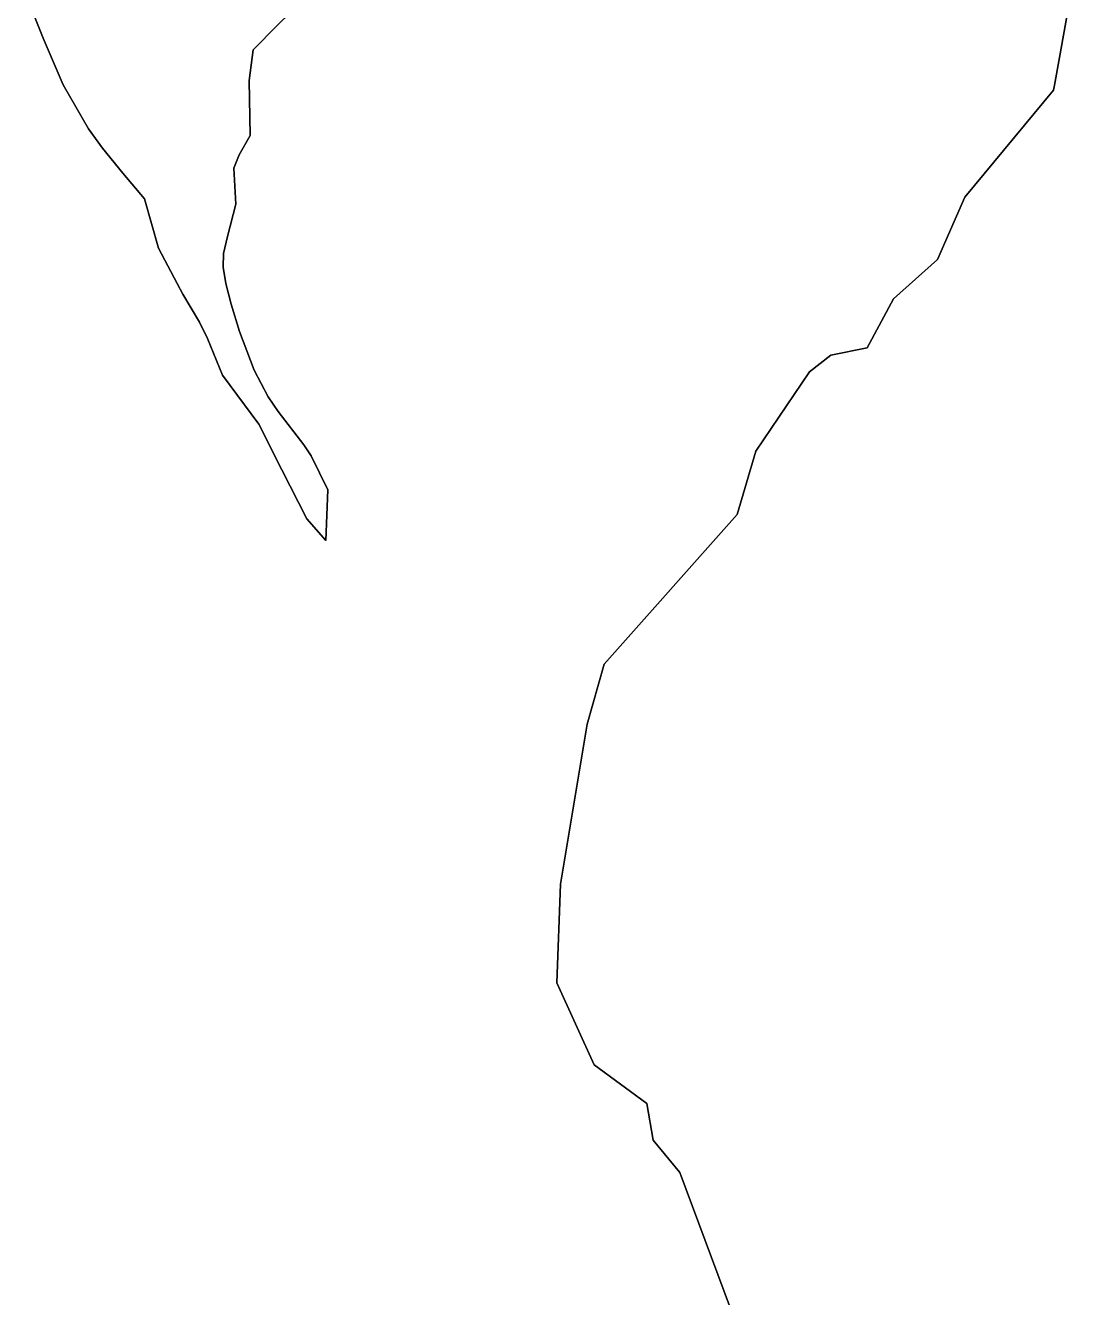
# Model space of a CAD drawing. Header units: inches. Extents: x 130170 to 284068, y 377793 to 804530.
# Drawn here: x 193627 to 195950, y 471196 to 474019 of the extents above; entities that cross this region are included whole.
import ezdxf

# ---------------------------------------------------------------- set-up
doc = ezdxf.new("R2010")
doc.units = ezdxf.units.IN
doc.header["$MEASUREMENT"] = 0
doc.layers.add('muni_il', color=7, linetype='Continuous')

msp = doc.modelspace()

# ---------------------------------------------------------------- linework, layer by layer
at = {"layer": 'muni_il'}
for points in [[(193627.3, 474090.3), (193667, 473991.1), (193711.2, 473887.2), (193767.3, 473790.2), (193798.7, 473747.2), (193843.7, 473691.8), (193891.9, 473634.6), (193922.8, 473525), (193964.1, 473446.6), (193977.1, 473423.1), (194014.2, 473360.8), (194031.8, 473324.8), (194064.8, 473243.2), (194145.3, 473134.7), (194196.9, 473032.9), (194252.1, 472924.6), (194294.5, 472876.5), (194298.6, 472988.9), (194261.7, 473063.9), (194245.4, 473088.7), (194188.6, 473162.6), (194166.2, 473195.1), (194135.5, 473254.4), (194102.7, 473340.4), (194084.1, 473400.7), (194072.6, 473446.6), (194066.7, 473482.8), (194067.4, 473513.1), (194075.7, 473551.1), (194094.6, 473622.9), (194090, 473702.4), (194102.2, 473732), (194126.2, 473775.1), (194124.5, 473896.9), (194133.2, 473965.4), (194186.1, 474019.2), (194281.2, 474112.7)], [(194281.2, 474112.7), (194186.1, 474019.2), (194133.2, 473965.4), (194124.5, 473896.9), (194126.2, 473775.1), (194102.2, 473732), (194090, 473702.4), (194094.6, 473622.9), (194075.7, 473551.1), (194067.4, 473513.1), (194066.7, 473482.8), (194072.6, 473446.6), (194084.1, 473400.7), (194102.7, 473340.4), (194135.5, 473254.4), (194166.2, 473195.1), (194188.6, 473162.6), (194245.4, 473088.7), (194261.7, 473063.9), (194298.6, 472988.9), (194294.5, 472876.5), (194252.1, 472924.6), (194196.9, 473032.9), (194145.3, 473134.7), (194064.8, 473243.2), (194031.8, 473324.8), (194014.2, 473360.8), (193977.1, 473423.1), (193964.1, 473446.6), (193922.8, 473525), (193891.9, 473634.6), (193843.7, 473691.8), (193798.7, 473747.2), (193767.3, 473790.2), (193711.2, 473887.2), (193667, 473991.1), (193627.3, 474090.3)], [(195950.4, 474097.5), (195923.5, 473948.2), (195912.4, 473886.5), (195910.4, 473875.4), (195713.2, 473638.2), (195652.6, 473499.7), (195554.8, 473412.6), (195496.7, 473303.6), (195416.2, 473287.5), (195368.6, 473250.3), (195249.3, 473074.6), (195207.7, 472933.8), (194912.3, 472601.4), (194874.7, 472468.8), (194815.8, 472113.4), (194807.7, 471894.3), (194890.5, 471712.5), (195007.2, 471626.5), (195021, 471545.6), (195080.4, 471473.9), (195516.6, 470304.1)], [(195516.6, 470304.1), (195080.4, 471473.9), (195021, 471545.6), (195007.2, 471626.5), (194890.5, 471712.5), (194807.7, 471894.3), (194815.8, 472113.4), (194874.7, 472468.8), (194912.3, 472601.4), (195207.7, 472933.8), (195249.3, 473074.6), (195368.6, 473250.3), (195416.2, 473287.5), (195496.7, 473303.6), (195554.8, 473412.6), (195652.6, 473499.7), (195713.2, 473638.2), (195910.4, 473875.4), (195912.4, 473886.5), (195923.5, 473948.2), (195950.4, 474097.5)]]:
    msp.add_lwpolyline(points, dxfattribs=at)

doc.saveas('drawing.dxf')
